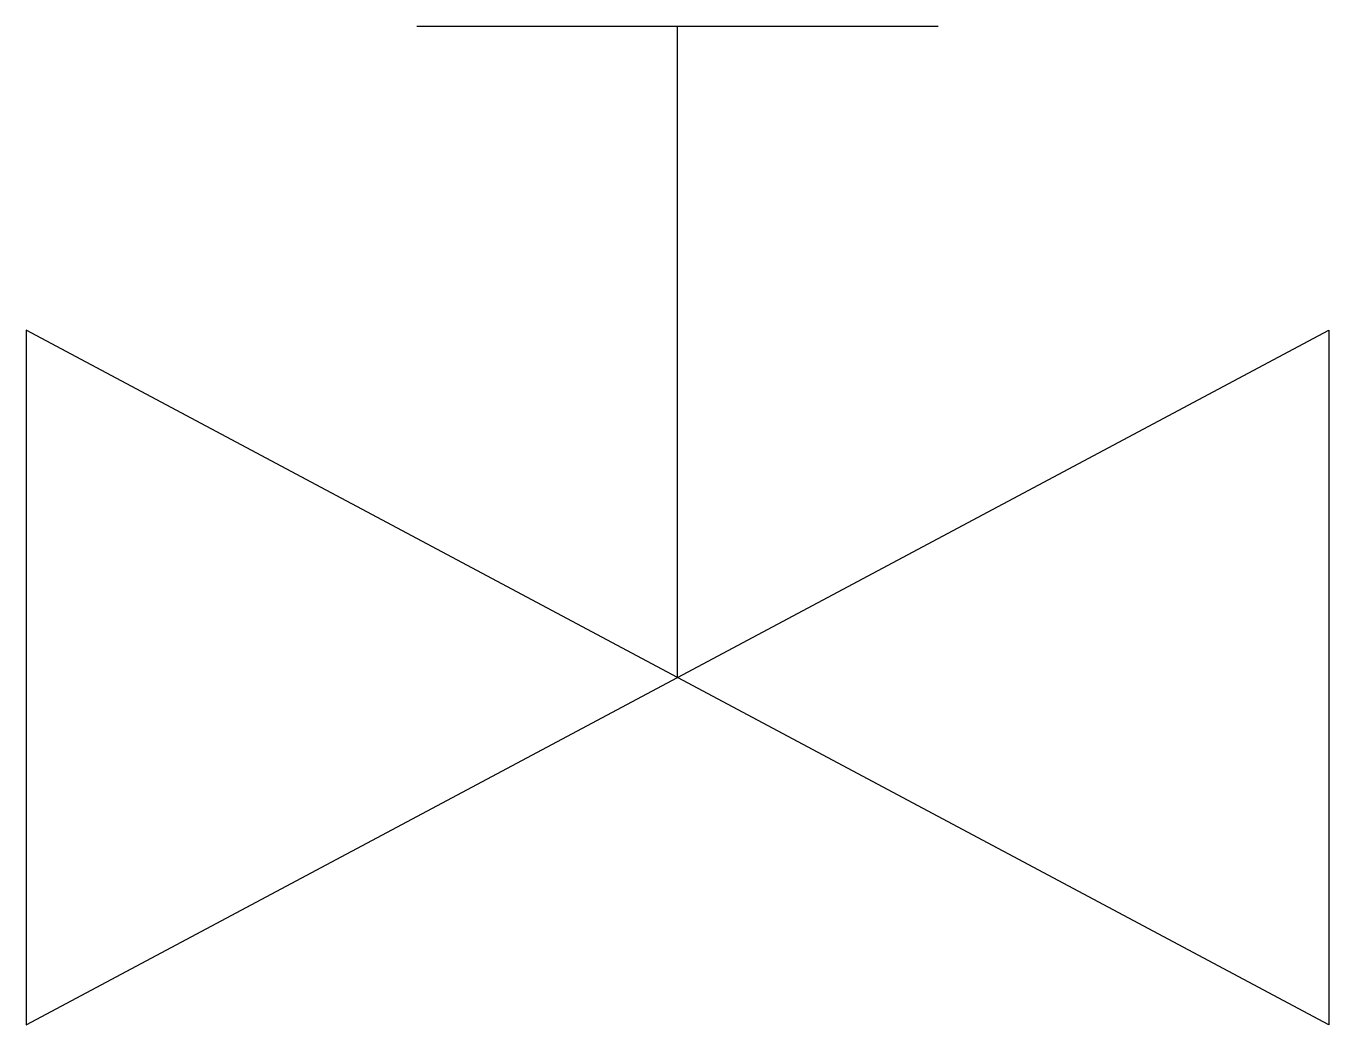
# Model space of a CAD drawing. Header units: millimetres. Extents: x -150 to 150, y -80 to 150.
import ezdxf

# ---------------------------------------------------------------- set-up
doc = ezdxf.new("R2010")
doc.units = ezdxf.units.MM

msp = doc.modelspace()

# ---------------------------------------------------------------- linework, layer by layer
for p, q in [((-60, 150), (60, 150)), ((0, 0), (0, 150))]:
    msp.add_line(p, q)
msp.add_lwpolyline([(-150, -80), (150, 80), (150, -80), (-150, 80)], close=True)

doc.saveas('drawing.dxf')
